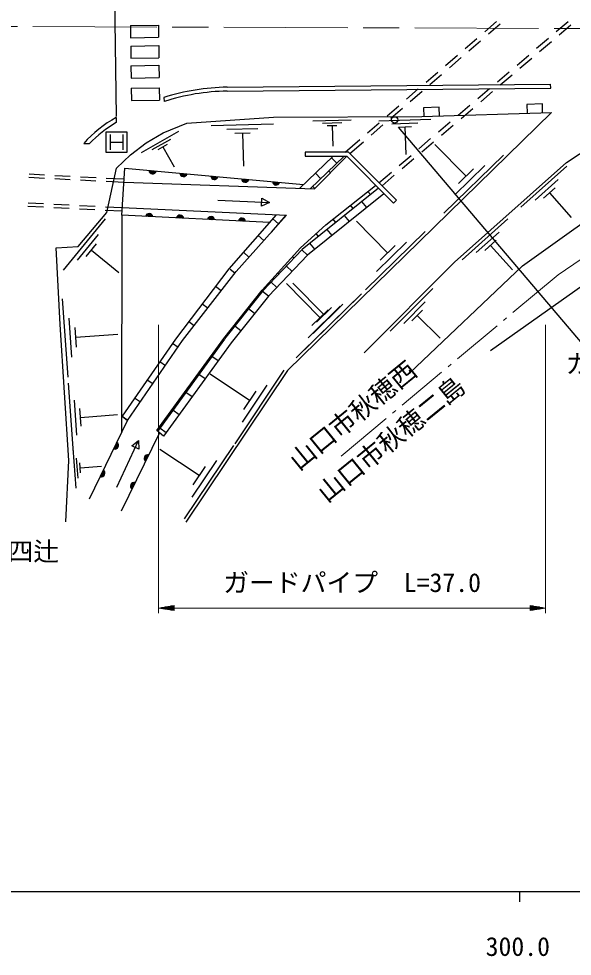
# Model space of a CAD drawing. Units: millimetres, scale not verified. Extents: x 40000 to 680000, y 20000 to 380000.
# Drawn here: x 323496 to 377116, y 198715 to 289641 of the extents above; entities that cross this region are included whole.
import ezdxf
from ezdxf.enums import TextEntityAlignment as Align

# ---------------------------------------------------------------- set-up
doc = ezdxf.new("R2010")
doc.units = ezdxf.units.MM
doc.header["$LTSCALE"] = 1000
doc.linetypes.add('CHAIN', pattern=[18.5, 12, -1.5, 3.5, -1.5])
for name, color, linetype, lineweight in [('M-BGD', 7, 'Continuous', 25), ('M-BGD-HTXT', 7, 'Continuous', 13), ('M-BMK', 2, 'CHAIN', 13), ('M-STR-HTXT', 7, 'Continuous', 13), ('M-STR-STRC', 7, 'Continuous', 25), ('M-STR-STRD', 7, 'Continuous', 25), ('M-TTL-BAND', 7, 'Continuous', 25)]:
    doc.layers.add(name, color=color, linetype=linetype, lineweight=lineweight)
doc.layers.add('M-BMK-HTXT', color=7, linetype='Continuous')
doc.styles.add('ＭＳ ゴシック', font='')
doc.styles.get('ＭＳ ゴシック').set_extended_font_data('MS Gothic')

msp = doc.modelspace()

# ---------------------------------------------------------------- linework, layer by layer
at = {"layer": 'M-BGD'}
for p, q in [((332734, 295446), (332942, 280162)), ((368634, 288384), (369769, 289364)), ((375569, 288396), (376711, 289370)), ((334310, 288976), (337023, 289012)), ((334310, 288976), (334326, 287806)), ((337023, 289012), (337039, 287842)), ((368995, 288162), (370130, 289143)), ((375853, 288089), (376994, 289062)), ((334326, 287806), (337039, 287842)), ((366742, 286750), (367877, 287730)), ((367103, 286528), (368238, 287509)), ((373668, 286774), (374809, 287747)), ((373951, 286466), (375092, 287440)), ((334337, 286994), (337050, 287031)), ((334337, 286994), (334353, 285824)), ((337050, 287031), (337066, 285861)), ((334353, 285824), (337066, 285861)), ((364850, 285116), (365985, 286096)), ((365211, 284894), (366346, 285874)), ((371766, 285151), (372907, 286124)), ((372049, 284843), (373190, 285817)), ((334362, 285090), (337076, 285127)), ((334362, 285090), (334379, 283891)), ((337076, 285127), (337092, 283928)), ((334379, 283891), (337092, 283928)), ((362958, 283482), (364093, 284462)), ((363319, 283260), (364455, 284240)), ((369864, 283528), (371005, 284502)), ((370147, 283221), (371289, 284194)), ((334392, 282893), (337105, 282930)), ((334392, 282893), (334409, 281698)), ((337105, 282930), (337122, 281735)), ((361066, 281847), (362201, 282828)), ((367962, 281905), (369103, 282879)), ((361427, 281626), (362563, 282606)), ((368246, 281598), (369387, 282572)), ((334409, 281698), (337122, 281735)), ((359174, 280213), (360309, 281194)), ((359535, 279991), (360671, 280972)), ((366060, 280283), (367201, 281256)), ((366344, 279975), (367485, 280949)), ((342130, 279273), (348161, 279452)), ((351975, 279729), (355705, 279839)), ((352915, 279508), (354780, 279563)), ((353388, 279273), (354321, 279301)), ((353855, 279287), (353914, 277298)), ((357282, 278579), (358417, 279560)), ((357643, 278357), (358779, 279338)), ((358376, 279755), (363413, 279904)), ((359645, 279456), (362164, 279531)), ((360285, 279139), (361544, 279176)), ((360914, 279158), (360994, 276471)), ((364158, 278660), (365300, 279634)), ((364442, 278353), (365583, 279326)), ((335377, 276683), (339002, 278726)), ((343650, 278916), (346665, 279005)), ((344416, 278536), (345923, 278581)), ((345169, 278558), (345265, 275342)), ((336420, 276952), (338232, 277974)), ((337009, 276966), (337915, 277477)), ((355115, 276708), (356525, 277925)), ((355574, 276570), (356887, 277704)), ((362257, 277037), (363398, 278011)), ((362540, 276730), (363681, 277704)), ((366824, 274370), (363811, 277450)), ((337462, 277221), (338552, 275288)), ((370465, 276425), (364690, 270775)), ((350688, 273183), (353940, 276303)), ((351733, 273146), (355023, 276303)), ((355265, 276303), (352152, 273131)), ((353791, 276160), (354310, 275619)), ((355144, 276303), (355204, 276240)), ((360355, 275415), (361496, 276388)), ((360638, 275107), (361779, 276081)), ((333470, 270585), (333786, 275140)), ((333786, 275140), (351088, 273566)), ((352240, 274671), (352759, 274130)), ((353535, 274874), (353697, 274705)), ((358391, 273739), (359594, 274766)), ((368645, 275397), (365757, 272572)), ((367546, 275076), (366103, 273664)), ((372149, 271360), (376600, 275330)), ((324477, 274271), (325975, 274192)), ((324487, 274586), (325985, 274507)), ((326974, 274139), (328472, 274060)), ((326983, 274454), (328481, 274375)), ((329470, 274008), (330968, 273929)), ((329480, 274323), (330978, 274243)), ((331967, 273876), (333697, 273784)), ((331976, 274191), (333714, 274099)), ((333692, 273786), (352152, 273131)), ((358687, 273442), (359878, 274458)), ((373526, 272056), (375752, 274041)), ((358345, 273208), (350943, 267246)), ((351983, 273386), (352190, 273170)), ((357569, 272584), (357322, 272890)), ((374347, 272255), (375460, 273248)), ((342781, 272046), (347776, 271819)), ((347010, 271479), (347044, 272228)), ((347044, 272228), (347776, 271819)), ((357202, 271325), (356732, 271909)), ((374904, 272751), (377021, 270378)), ((324385, 271475), (325883, 271397)), ((324395, 271799), (325893, 271720)), ((326881, 271345), (328379, 271267)), ((326892, 271668), (328390, 271590)), ((329378, 271215), (330876, 271136)), ((329388, 271538), (330886, 271460)), ((331875, 271084), (333499, 270999)), ((331885, 271408), (333521, 271322)), ((333521, 271322), (349431, 270581)), ((347776, 271819), (347010, 271479)), ((355895, 271235), (355637, 271555)), ((327838, 265254), (331894, 270223)), ((333470, 270585), (333464, 249495)), ((347776, 269868), (333470, 270585)), ((347968, 268951), (349404, 270582)), ((348097, 270233), (348660, 269738)), ((349371, 270544), (349386, 270531)), ((354220, 269886), (353952, 270219)), ((355528, 269976), (355058, 270560)), ((366441, 266268), (370891, 270238)), ((353854, 268628), (353383, 269212)), ((359227, 266938), (356214, 270018)), ((359227, 266938), (356214, 270018)), ((329184, 266226), (331212, 268710)), ((346677, 268619), (347232, 268131)), ((352546, 268537), (352320, 268818)), ((362868, 268992), (357093, 263343)), ((362868, 268992), (357093, 263343)), ((367818, 266964), (370044, 268949)), ((330022, 266576), (331036, 267819)), ((352179, 267279), (351709, 267863)), ((361048, 267965), (358160, 265140)), ((361048, 267965), (358160, 265140)), ((359949, 267644), (358505, 266231)), ((359949, 267644), (358505, 266231)), ((368639, 267163), (369752, 268156)), ((369196, 267659), (371313, 265286)), ((330529, 267198), (333179, 265034)), ((345256, 267006), (345796, 266530)), ((350943, 267245), (347137, 263241)), ((350173, 266435), (350023, 266577)), ((351457, 266697), (350914, 267214)), ((349976, 265139), (349432, 265656)), ((343975, 265341), (344434, 264993)), ((348691, 264877), (348583, 264980)), ((342563, 263713), (343119, 263292)), ((348494, 263581), (347951, 264098)), ((352677, 260650), (349422, 263977)), ((353074, 260918), (350061, 263998)), ((347135, 263243), (343416, 258582)), ((347687, 262731), (347100, 263199)), ((347210, 263319), (347143, 263382)), ((356609, 262870), (350372, 256768)), ((356715, 262973), (350940, 257323)), ((359490, 259335), (363618, 263488)), ((359490, 259335), (363618, 263488)), ((328279, 254864), (327729, 262479)), ((341265, 261999), (341805, 261590)), ((346430, 262359), (346365, 262411)), ((354894, 261946), (352007, 259121)), ((360799, 260098), (362863, 262174)), ((360799, 260098), (362863, 262174)), ((346346, 261051), (345759, 261519)), ((354643, 261760), (351524, 258709)), ((353457, 261413), (351897, 259888)), ((353796, 261624), (352352, 260212)), ((361592, 260342), (362624, 261380)), ((361592, 260342), (362624, 261380)), ((328649, 256804), (328374, 260612)), ((339966, 260286), (340490, 259889)), ((345089, 260679), (345031, 260725)), ((362108, 260861), (364322, 258660)), ((362108, 260861), (364322, 258660)), ((329088, 257793), (328951, 259696)), ((345005, 259370), (344418, 259838)), ((329019, 258745), (333081, 259038)), ((343420, 258580), (336948, 249625)), ((343748, 258998), (343696, 259039)), ((338388, 258167), (338927, 257795)), ((342829, 257763), (342770, 257806)), ((342807, 256452), (342199, 256892)), ((337166, 256398), (337710, 256023)), ((341570, 256020), (341503, 256069)), ((349190, 255559), (344414, 248421)), ((335944, 254629), (336492, 254251)), ((341548, 254710), (340940, 255149)), ((345850, 252627), (342043, 255174)), ((328808, 247538), (328320, 254295)), ((340311, 254278), (340235, 254332)), ((347520, 254093), (345132, 250524)), ((334722, 252860), (335275, 252479)), ((340289, 252967), (339681, 253406)), ((346447, 253519), (345253, 251735)), ((329136, 249260), (328892, 252639)), ((339051, 252535), (338968, 252595)), ((329526, 250137), (329404, 251826)), ((329465, 250982), (333068, 251242)), ((333500, 251091), (334057, 250707)), ((339030, 251224), (338422, 251664)), ((330356, 243093), (334042, 250685)), ((337792, 250792), (337701, 250858)), ((337138, 249471), (333422, 241889)), ((337770, 249482), (337162, 249921)), ((333000, 244206), (335111, 248739)), ((334454, 248217), (335111, 248739)), ((335111, 248739), (335134, 247901)), ((344307, 248261), (339532, 241123)), ((329055, 244112), (328775, 247984)), ((335134, 247901), (334454, 248217)), ((340968, 245328), (337161, 247875)), ((329243, 245099), (329103, 247035)), ((329466, 245601), (329396, 246569)), ((342638, 246795), (340250, 243225)), ((329431, 246085), (331496, 246234)), ((341565, 246221), (340371, 244436))]:
    msp.add_line(p, q, dxfattribs=at)
for points in [[(364242, 280202), (364214, 281056), (362715, 281008), (362742, 280154)], [(374250, 280523), (374222, 281377), (372723, 281329), (372750, 280475)], [(332022, 270854), (332963, 275139), (334315, 276428), (335827, 277594), (337489, 278561), (339770, 279503), (348177, 280099), (362554, 280148), (375112, 280550), (349522, 255517), (339683, 240809)], [(356974, 257229), (365709, 266017), (376551, 275688), (382510, 279606), (383573, 280738), (385778, 280706)], [(361334, 255276), (372306, 265676), (392847, 280355)], [(369186, 257460), (379481, 264740), (402360, 280565)], [(336856, 249699), (343360, 258616), (347071, 263302), (350781, 267418), (353241, 269656), (358071, 273484)], [(358877, 272674), (351457, 266697), (347687, 262731), (344066, 258195), (337532, 249152), (336856, 249699)], [(328059, 240855), (328343, 246796), (327498, 259981), (327125, 267415), (329259, 267557), (332022, 270854)], [(348444, 270627), (343835, 265392), (338668, 258572), (333500, 251091), (334042, 250685)], [(334042, 250685), (339371, 258441), (344542, 265133), (349431, 270581)]]:
    msp.add_lwpolyline(points, dxfattribs=at)
msp.add_lwpolyline([(359790, 271757), (360079, 272044), (355437, 276708), (351242, 276708), (351242, 276303), (355265, 276303)], close=True, dxfattribs=at)
for centre, radius, start, end in [((336467, 274950), 354, 183.6015, 346.00668), ((336467, 274950), 283, 185.82554, 343.78264), ((336467, 274950), 212, 189.57186, 340.03631), ((336467, 274950), 142, 197.28359, 332.32458), ((336467, 274950), 100, 207.60126, 322.00692), ((336467, 274950), 100, 207.60126, 322.00692), ((339454, 274679), 354, 183.6015, 346.00668), ((339454, 274679), 283, 185.82554, 343.78264), ((339454, 274679), 212, 189.57186, 340.03631), ((339454, 274679), 142, 197.28359, 332.32458), ((339454, 274679), 100, 207.60126, 322.00692), ((339454, 274679), 100, 207.60126, 322.00692), ((342442, 274407), 354, 183.6015, 346.00668), ((342442, 274407), 283, 185.82554, 343.78264), ((342442, 274407), 212, 189.57186, 340.03631), ((342442, 274407), 142, 197.28359, 332.32458), ((342442, 274407), 100, 207.60126, 322.00692), ((342442, 274407), 100, 207.60126, 322.00692), ((345430, 274135), 354, 183.6015, 346.00668), ((345430, 274135), 283, 185.82554, 343.78264), ((345430, 274135), 212, 189.57186, 340.03631), ((345430, 274135), 142, 197.28359, 332.32458), ((345430, 274135), 100, 207.60126, 322.00692), ((345430, 274135), 100, 207.60126, 322.00692), ((348417, 273864), 354, 183.6015, 346.00668), ((348417, 273864), 283, 185.82554, 343.78264), ((348417, 273864), 212, 189.57186, 340.03631), ((348417, 273864), 142, 197.28359, 332.32458), ((348417, 273864), 100, 207.60126, 322.00692), ((348417, 273864), 100, 207.60126, 322.00692), ((336126, 270397), 354, 5.92977, 168.33495), ((336126, 270397), 283, 8.15381, 166.11091), ((336126, 270397), 212, 11.90013, 162.36458), ((336126, 270397), 142, 19.61186, 154.65285), ((336126, 270397), 100, 29.92953, 144.33519), ((336126, 270397), 100, 29.92953, 144.33519), ((339122, 270247), 354, 5.92977, 168.33495), ((339122, 270247), 283, 8.15381, 166.11091), ((339122, 270247), 212, 11.90013, 162.36458), ((339122, 270247), 142, 19.61186, 154.65285), ((339122, 270247), 100, 29.92953, 144.33519), ((339122, 270247), 100, 29.92953, 144.33519), ((342118, 270097), 354, 5.92977, 168.33495), ((342118, 270097), 283, 8.15381, 166.11091), ((342118, 270097), 212, 11.90013, 162.36458), ((342118, 270097), 142, 19.61186, 154.65285), ((342118, 270097), 100, 29.92953, 144.33519), ((342118, 270097), 100, 29.92953, 144.33519), ((345115, 269947), 354, 5.92977, 168.33495), ((345115, 269947), 283, 8.15381, 166.11091), ((345115, 269947), 212, 11.90013, 162.36458), ((345115, 269947), 142, 19.61186, 154.65285), ((345115, 269947), 100, 29.92953, 144.33519), ((345115, 269947), 100, 29.92953, 144.33519), ((332805, 248262), 354, 252.89727, 55.30245), ((332805, 248262), 283, 255.12131, 53.07841), ((332805, 248262), 212, 258.86764, 49.33208), ((332805, 248262), 142, 266.57937, 41.62035), ((332805, 248262), 100, 276.89703, 31.30269), ((332805, 248262), 100, 276.89703, 31.30269), ((335989, 247003), 354, 72.68798, 235.09316), ((335989, 247003), 283, 74.91202, 232.86912), ((335989, 247003), 212, 78.65835, 229.1228), ((335989, 247003), 142, 86.37008, 221.41107), ((335989, 247003), 100, 96.68774, 211.0934), ((335989, 247003), 100, 96.68774, 211.0934), ((331495, 245564), 354, 252.89727, 55.30245), ((331495, 245564), 283, 255.12131, 53.07841), ((331495, 245564), 212, 258.86764, 49.33208), ((331495, 245564), 142, 266.57937, 41.62035), ((331495, 245564), 100, 276.89703, 31.30269), ((331495, 245564), 100, 276.89703, 31.30269), ((334668, 244309), 354, 72.68798, 235.09316), ((334668, 244309), 283, 74.91202, 232.86912), ((334668, 244309), 212, 78.65835, 229.1228), ((334668, 244309), 142, 86.37008, 221.41107), ((334668, 244309), 100, 96.68774, 211.0934), ((334668, 244309), 100, 96.68774, 211.0934)]:
    msp.add_arc(centre, radius, start, end, dxfattribs=at)
at = {"layer": 'M-BGD-HTXT'}
for p, q in [((375745, 264817), (377966, 266322)), ((371366, 261148), (375745, 264817)), ((370446, 260378), (370752, 260634)), ((365999, 256653), (369832, 259864)), ((365080, 255883), (365386, 256139)), ((360633, 252158), (364466, 255369)), ((359713, 251388), (360020, 251645)), ((354720, 247205), (359100, 250874))]:
    msp.add_line(p, q, dxfattribs=at)
at = {"layer": 'M-BMK'}
msp.add_line((269363, 289080), (405453, 288597), dxfattribs=at)
at = {"layer": 'M-STR-HTXT'}
for p, q in [((337038, 259967), (337038, 231990)), ((374538, 259967), (374538, 231990)), ((337038, 232490), (338538, 232740)), ((337038, 232490), (338538, 232240)), ((337038, 232490), (338538, 232490)), ((338538, 232540), (337338, 232540)), ((338538, 232440), (337338, 232440)), ((337638, 232590), (338538, 232590)), ((337638, 232390), (338538, 232390)), ((338538, 232640), (337938, 232640)), ((338538, 232340), (337938, 232340)), ((338238, 232690), (338538, 232690)), ((338238, 232290), (338538, 232290)), ((338538, 232240), (338538, 232740)), ((338538, 232490), (373038, 232490)), ((374538, 232490), (373038, 232740)), ((373038, 232740), (373038, 232240)), ((373338, 232690), (373038, 232690)), ((373038, 232640), (373638, 232640)), ((373938, 232590), (373038, 232590)), ((373038, 232540), (374238, 232540)), ((374538, 232490), (373038, 232240)), ((374538, 232490), (373038, 232490)), ((373038, 232440), (374238, 232440)), ((373938, 232390), (373038, 232390)), ((373038, 232340), (373638, 232340)), ((373338, 232290), (373038, 232290))]:
    msp.add_line(p, q, dxfattribs=at)
at = {"layer": 'M-STR-STRC'}
for p, q in [((331963, 276680), (331963, 278680)), ((331963, 278680), (333963, 278680)), ((332338, 278430), (332338, 276930)), ((333588, 278430), (333588, 276930)), ((333963, 278680), (333963, 276680)), ((382813, 252539), (360285, 279139)), ((332338, 277680), (333588, 277680)), ((333963, 276680), (331963, 276680))]:
    msp.add_line(p, q, dxfattribs=at)
msp.add_circle((359903, 279833), 305, dxfattribs=at)
at = {"layer": 'M-STR-STRD'}
for p, q in [((343695, 282999), (375024, 283294)), ((343698, 282620), (375028, 282915)), ((375028, 282915), (375024, 283294)), ((337556, 282002), (337569, 281608)), ((332939, 280064), (332942, 279575)), ((329787, 277553), (330345, 277527))]:
    msp.add_line(p, q, dxfattribs=at)
for centre, radius, start, end in [((343977, 261852), 21148, 90.76506, 107.67659), ((343977, 261853), 20769, 90.76494, 107.97163), ((338915, 269329), 12286, 119.10631, 137.98258), ((338915, 269329), 11860, 120.24065, 136.26932)]:
    msp.add_arc(centre, radius, start, end, dxfattribs=at)
at = {"layer": 'M-TTL-BAND'}
for p, q in [((40000, 205000), (579000, 205000)), ((372000, 205000), (372000, 204000))]:
    msp.add_line(p, q, dxfattribs=at)

# ---------------------------------------------------------------- texts
at = {"layer": 'M-BMK-HTXT', "style": 'ＭＳ ゴシック'}
for s, p in [('山口市秋穂西', (356783, 250036)), ('山口市秋穂二島', (360476, 247727))]:
    msp.add_text(s, height=1833, rotation=39.13, dxfattribs=at).set_placement(p, align=Align.BOTTOM_CENTER)
msp.add_text('至\u3000四辻', height=1833, dxfattribs=at).set_placement((322392, 236514), align=Align.BOTTOM_CENTER)
at = {"layer": 'M-STR-HTXT', "style": 'ＭＳ ゴシック'}
for s, p in [('ガードパイプ  L=4.3', (388370, 254729)), ('ガードパイプ  L=37.0', (355788, 233490))]:
    msp.add_text(s, height=1833, dxfattribs=at).set_placement(p, align=Align.BOTTOM_CENTER)
at = {"layer": 'M-TTL-BAND', "style": 'ＭＳ ゴシック'}
msp.add_text('300.0', height=1833, dxfattribs=at).set_placement((371844, 198195), align=Align.BOTTOM_CENTER)

doc.saveas('drawing.dxf')
